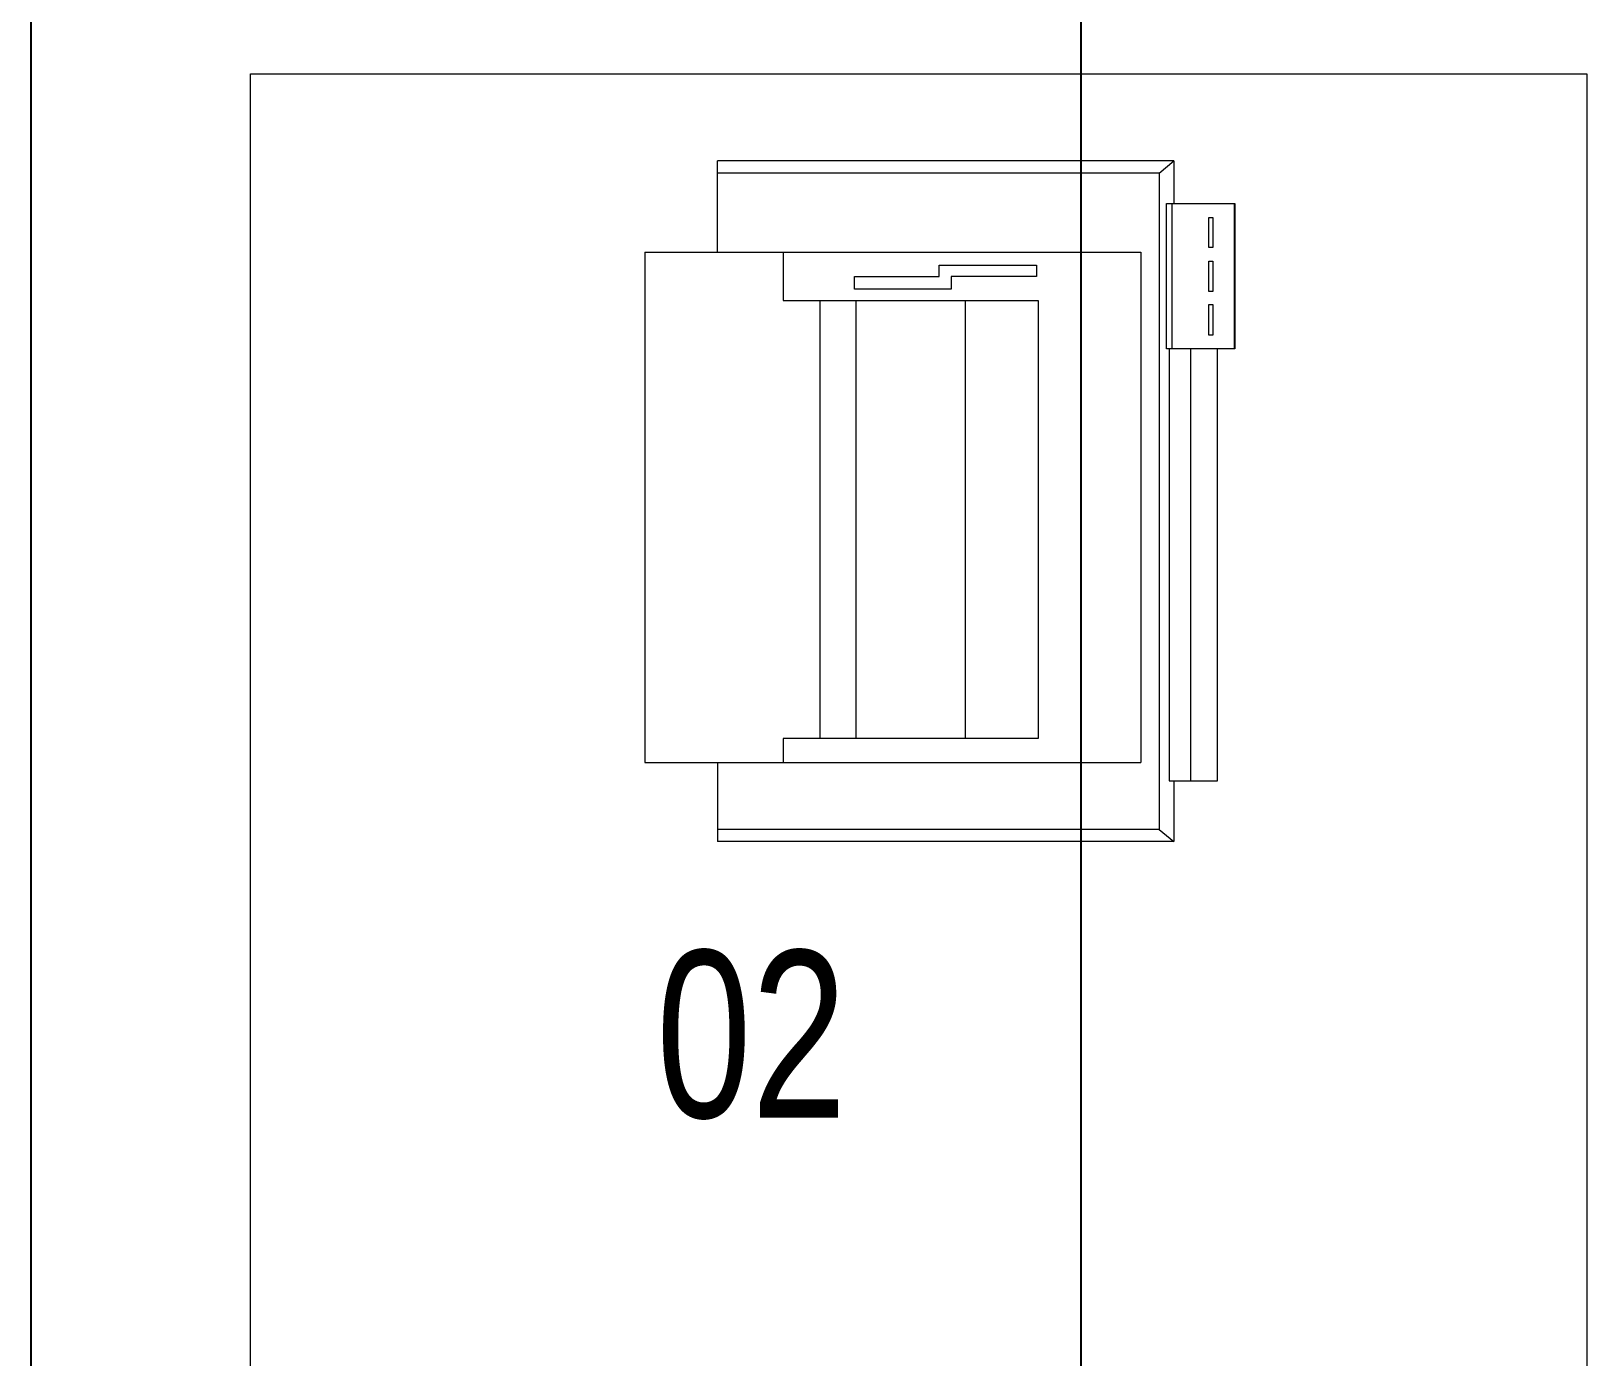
# Model space of a CAD drawing. Header units: metres. Extents: x -18745 to 220762, y -1579758 to -1356048.
# Drawn here: x 115013 to 115828, y -1466045 to -1465350 of the extents above; entities that cross this region are included whole.
import ezdxf

# ---------------------------------------------------------------- set-up
doc = ezdxf.new("R2010")
doc.units = ezdxf.units.M
doc.layers.get('0').update_dxf_attribs({"lineweight": 0})
doc.layers.add('A-100 - Copy$0$axes', color=8, linetype='Continuous')
doc.layers.add('A-100 - Copy$0$Medical Equipment and Furniture', color=8, linetype='Continuous', lineweight=0)
doc.styles.add('A-100 - Copy$0$X3G_ENTITY_257CFD', font='swisscl.ttf', dxfattribs={"height": 200})

# ---------------------------------------------------------------- blocks, each defined once
blk = doc.blocks.new('A-100 - Copy$0$ITPPLT2C-P')
for p, q in [((0.02286, 0.03177), (0.26184, 0.03177)), ((0.03041, 0.02557), (0.02286, 0.03177)), ((0.02286, 0), (0.02286, 0.03177)), ((0.03041, -0.31823), (0.03041, 0.02557)), ((0.03041, 0.02557), (0.26184, 0.02557)), ((0.26184, -0.00959), (0.26184, 0.03177)), ((0, 0), (0, -0.22622)), ((0.02518, 0), (0, 0)), ((0.01395, 0), (0.01395, -0.22622)), ((0.02518, 0), (0.01395, 0)), ((0.02518, -0.22622), (0.02518, 0)), ((0.0401, -0.27688), (0.0401, -0.00959)), ((0.3, -0.00959), (0.0401, -0.00959)), ((0.22741, -0.02218), (0.22741, -0.00959)), ((0.3, -0.27688), (0.3, -0.00959)), ((0.09395, -0.2515), (0.09395, -0.02218)), ((0.09395, -0.02218), (0.22741, -0.02218)), ((0.13211, -0.2515), (0.13211, -0.02218)), ((0.18945, -0.2515), (0.18945, -0.02218)), ((0.20824, -0.2515), (0.20824, -0.02218)), ((-0.0091, -0.22622), (0.02673, -0.22622)), ((-0.0091, -0.30235), (-0.0091, -0.22622)), ((-0.00872, -0.22622), (0.02363, -0.22622)), ((-0.00872, -0.30235), (-0.00872, -0.22622)), ((0, -0.22622), (0.02518, -0.22622)), ((0.01395, -0.22622), (0.02518, -0.22622)), ((0.02363, -0.22622), (0.02363, -0.30235)), ((0.02673, -0.22622), (0.02673, -0.30235)), ((0.00232, -0.24947), (0.00232, -0.23339)), ((0.00232, -0.23339), (0.00446, -0.23339)), ((0.00446, -0.23339), (0.00446, -0.24947)), ((0.00446, -0.24947), (0.00232, -0.24947)), ((0.22741, -0.2515), (0.09395, -0.2515)), ((0.22741, -0.27688), (0.22741, -0.2515)), ((0.00232, -0.27213), (0.00232, -0.25625)), ((0.00232, -0.25625), (0.00446, -0.25625)), ((0.00446, -0.25625), (0.00446, -0.27213)), ((0.13947, -0.2575), (0.19003, -0.2575)), ((0.13947, -0.26409), (0.13947, -0.2575)), ((0.19003, -0.2575), (0.19003, -0.26409)), ((0.09472, -0.2701), (0.09472, -0.26409)), ((0.09472, -0.26409), (0.13947, -0.26409)), ((0.19003, -0.26409), (0.14567, -0.26409)), ((0.14567, -0.26409), (0.14567, -0.2701)), ((0.00446, -0.27213), (0.00232, -0.27213)), ((0.3, -0.27688), (0.0401, -0.27688)), ((0.14567, -0.2701), (0.09472, -0.2701)), ((0.26184, -0.27688), (0.26184, -0.32462)), ((0.00232, -0.29499), (0.00232, -0.2793)), ((0.00232, -0.2793), (0.00446, -0.2793)), ((0.00446, -0.2793), (0.00446, -0.29499)), ((0.00446, -0.29499), (0.00232, -0.29499)), ((0.02673, -0.30235), (-0.0091, -0.30235)), ((0.02363, -0.30235), (-0.00872, -0.30235)), ((0.02286, -0.32462), (0.02286, -0.30235)), ((0.03041, -0.31823), (0.02286, -0.32462)), ((0.02286, -0.32462), (0.26184, -0.32462)), ((0.03041, -0.31823), (0.26184, -0.31823))]:
    blk.add_line(p, q)
blk = doc.blocks.new('A-100 - Copy')
at = {"layer": 'A-100 - Copy$0$axes'}
for p, q in [((115013.28, -1477297.37, 0), (115013.28, -1366771.86, 0)), ((115563.28, -1477297.37, 0), (115563.28, -1366771.86, 0)), ((115563.28, -1477297.37, 0), (115563.28, -1366771.86, 0))]:
    blk.add_line(p, q, dxfattribs=at)
at = {"layer": 'A-100 - Copy$0$Medical Equipment and Furniture', "elevation": 1.24}
blk.add_lwpolyline([(115828.28, -1465372.69), (115828.28, -1469372.69), (115128.28, -1469372.69), (115128.28, -1465372.69), (115828.28, -1465372.69)], dxfattribs=at)
at = {"layer": 'A-100 - Copy$0$Medical Equipment and Furniture', "extrusion": (1.19875e-18, -8.17187e-07, -1), "xscale": -1000.000000000003, "yscale": 1000.000000000007, "zscale": 1000.000000000003, "rotation": 180}
blk.add_blockref('A-100 - Copy$0$ITPPLT2C-P', (-115634.71, -1465742.95, -0.04), dxfattribs=at)
at = {"layer": 'A-100 - Copy$0$Medical Equipment and Furniture', "insert": (115390.64, -1465831.92, 1.24), "char_height": 87.473, "width": 82.5434, "attachment_point": 2, "style": 'A-100 - Copy$0$X3G_ENTITY_257CFD'}
blk.add_mtext('02', dxfattribs=at)

msp = doc.modelspace()

# ---------------------------------------------------------------- block references
msp.add_blockref('A-100 - Copy', (0, 0))

doc.saveas('drawing.dxf')
